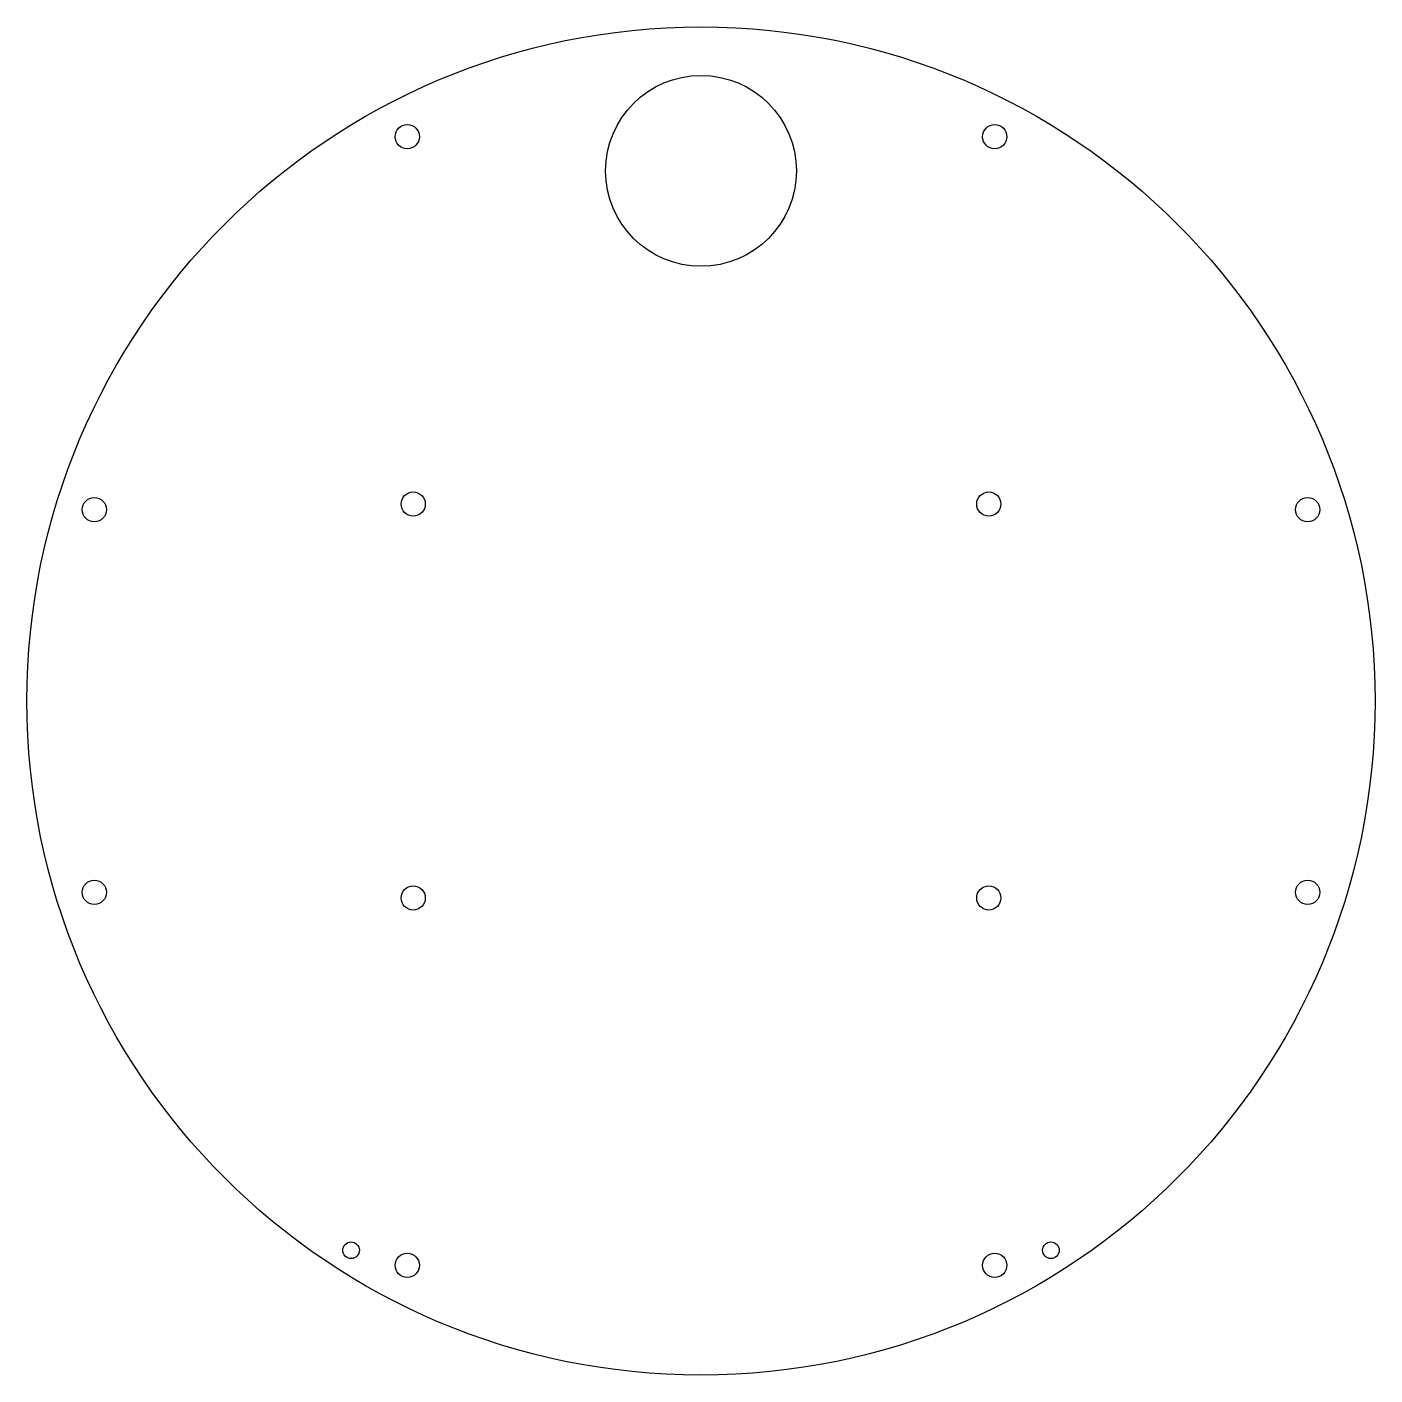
# Model space of a CAD drawing. Header units: millimetres. Extents: x -89 to 89, y -89 to 89.
import ezdxf

# ---------------------------------------------------------------- set-up
doc = ezdxf.new("R2010")
doc.units = ezdxf.units.MM
doc.layers.get('0').update_dxf_attribs({"linetype": 'CONTINUOUS'})

msp = doc.modelspace()

# ---------------------------------------------------------------- linework, layer by layer
for centre, radius in [((0, 0), 89), ((0, 70), 12.6), ((-38.79, 74.51), 1.6), ((38.79, 74.51), 1.6), ((-80.11, 25.26), 1.6), ((-38, 26), 1.6), ((38, 26), 1.6), ((80.11, 25.26), 1.6), ((-80.11, -25.26), 1.6), ((-38, -26), 1.6), ((38, -26), 1.6), ((80.11, -25.26), 1.6), ((-46.21, -72.53), 1.1), ((-38.79, -74.51), 1.6), ((38.79, -74.51), 1.6), ((46.21, -72.53), 1.1)]:
    msp.add_circle(centre, radius)

doc.saveas('drawing.dxf')
